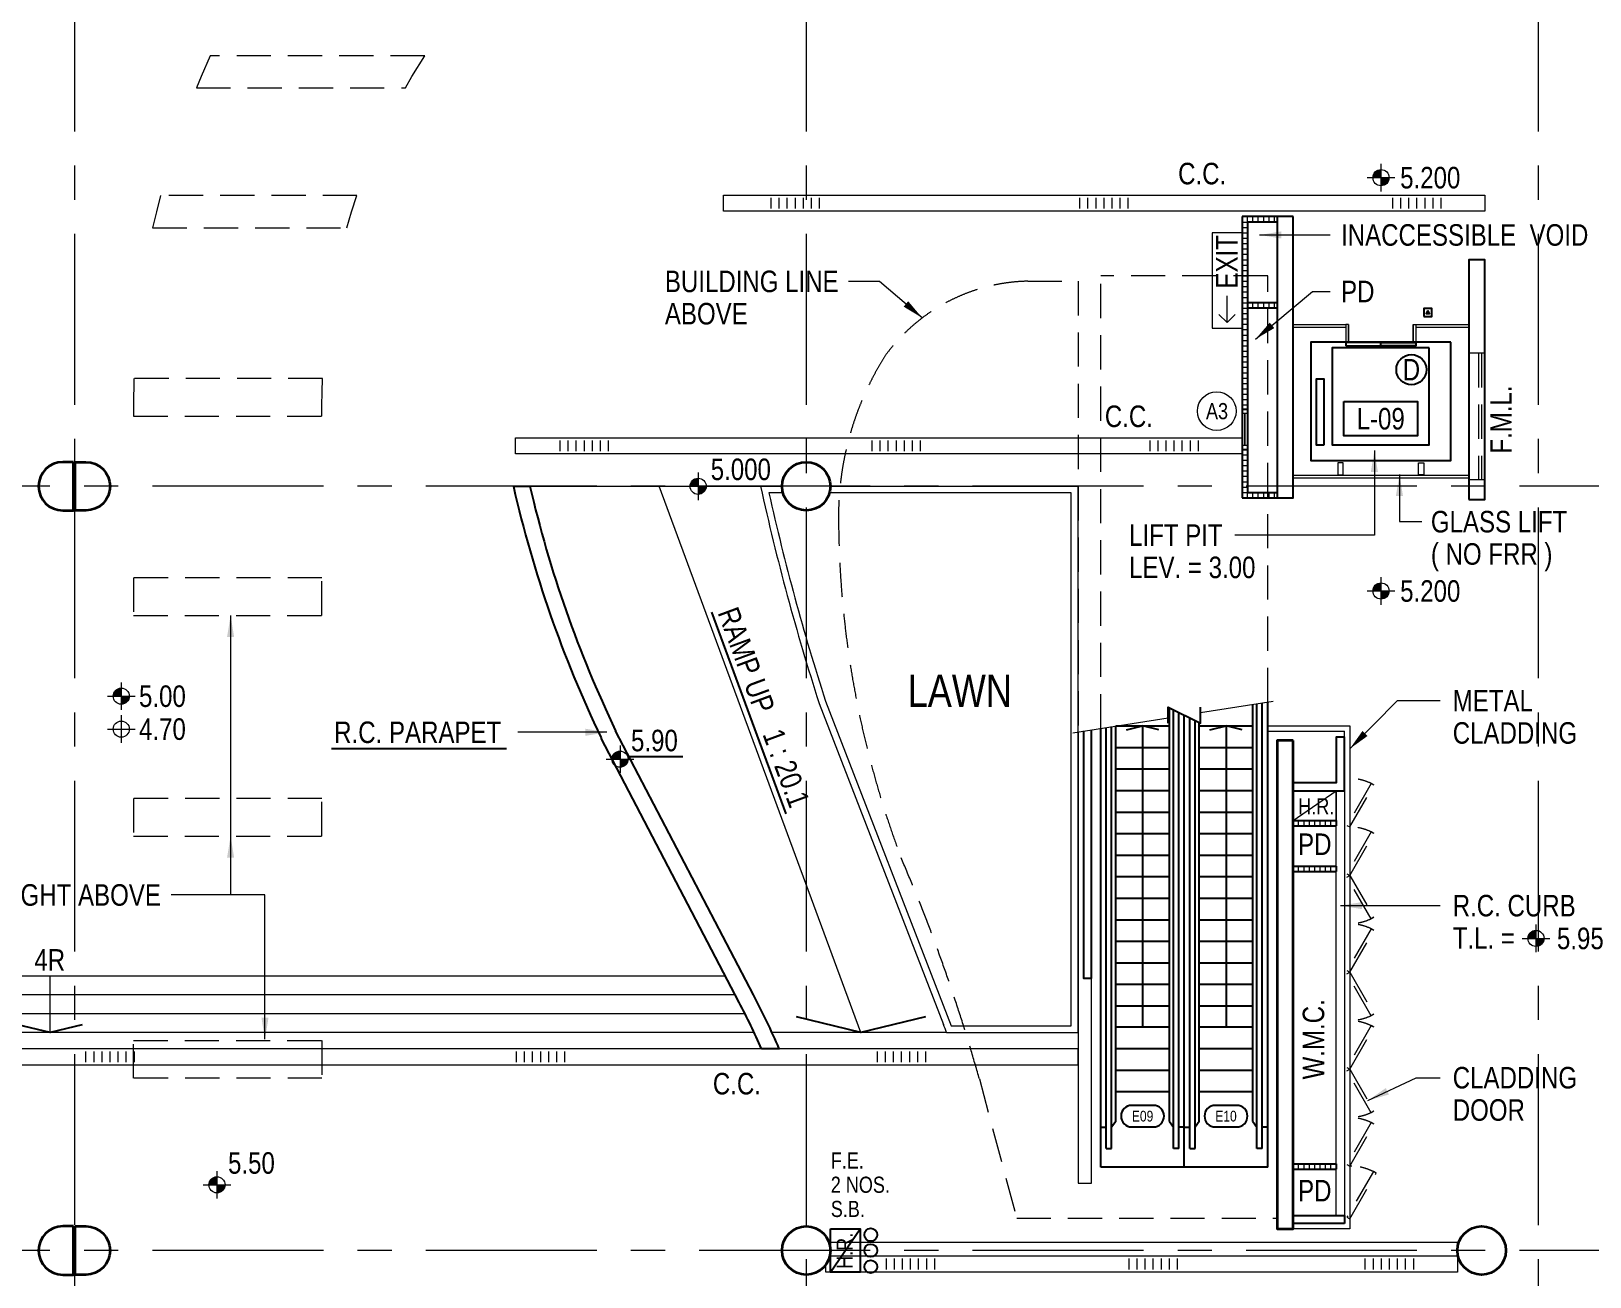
# Model space of a CAD drawing. Header units: millimetres. Extents: x 833576263 to 1668046980, y 817519639 to 1636103653.
# Drawn here: x 834078088 to 834107050, y 818032238 to 818055382 of the extents above; entities that cross this region are included whole.
import ezdxf
from ezdxf.enums import TextEntityAlignment as Align

# ---------------------------------------------------------------- set-up
doc = ezdxf.new("R2010")
doc.units = ezdxf.units.MM
doc.header["$LTSCALE"] = 100
doc.header["$MEASUREMENT"] = 0
for name, pattern in [('R_P_Grid$0$CENTER', [50.8, 31.75, -6.35, 6.35, -6.35]), ('R_P_LG$0$HIDDEN', [9.525, 6.35, -3.175]), ('R_P_LG$0$HIDDEN2', [4.7625, 3.175, -1.5875])]:
    doc.linetypes.add(name, pattern=pattern)
doc.layers.get('Defpoints').update_dxf_attribs({"color": 170})
doc.layers.add('C_DWG1002P00L0LGGBP$0$C_UNDERLINE OR FSI', color=7, linetype='Continuous', true_color=0xf56e7d)
for name, color, linetype, lineweight in [('R_P_Grid$0$RDA0251-LG', 6, 'R_P_Grid$0$CENTER', 18), ('R_P_LG$0$RDA0321', 7, 'Continuous', 18), ('R_P_LG$0$RDA0322', 1, 'Continuous', 18), ('R_P_LG$0$RDA04011', 4, 'Continuous', 25), ('R_P_LG$0$RDA04031', 3, 'Continuous', 25), ('R_P_LG$0$RDA0501', 4, 'Continuous', 25), ('R_P_LG$0$RDA0506', 7, 'Continuous', 18), ('R_P_LG$0$RDA0621', 7, 'Continuous', 13), ('R_P_LG$0$RDA0624', 7, 'Continuous', 13), ('R_P_LG$0$RDA2141', 6, 'Continuous', 13), ('R_P_LG$0$RDA2142', 1, 'Continuous', 18), ('R_P_LG$0$RDA2202', 3, 'Continuous', 25), ('R_P_LG$0$RDA2203', 11, 'Continuous', 25), ('R_P_LG$0$RDA2301', 7, 'Continuous', 18), ('R_P_LG$0$RDA2302', 7, 'R_P_LG$0$HIDDEN', 18), ('R_P_LG$0$RDA2401', 1, 'Continuous', 18), ('R_P_LG$0$RDA2804S', 2, 'Continuous', 35), ('R_P_LG$0$RDA3151', 1, 'Continuous', 18), ('R_P_LG$0$RDA4201', 7, 'Continuous', 18), ('R_P_LG$0$RDA4401', 1, 'Continuous', 18), ('R_P_LG$0$RDA4701', 7, 'Continuous', 18), ('R_P_LG$0$RDA5802', 1, 'Continuous', 18), ('R_P_LG$0$RDA6601', 4, 'Continuous', 25), ('R_P_LG$0$RDA7101', 1, 'Continuous', 18), ('R_P_LG$0$RDA7201', 4, 'Continuous', 25)]:
    doc.layers.add(name, color=color, linetype=linetype, lineweight=lineweight)
doc.layers.add('R_P_LG$0$AUDIT_D_170707093042-467', color=1, linetype='Continuous')
doc.layers.add('X-REF', color=7, linetype='Continuous')
doc.styles.add('R_P_LG$0$Arial', font='arial.ttf', dxfattribs={"width": 0.8})
doc.styles.add('R_P_LG$0$romans', font='arial.ttf', dxfattribs={"width": 0.8})
doc.dimstyles.new('R_P_LG$0$M_200LA', dxfattribs={"dimscale": 200, "dimtxt": 2.5, "dimasz": 2, "dimexe": 0.8, "dimexo": 0, "dimgap": 0.75, "dimtad": 1, "dimdec": 0, "dimrnd": 1, "dimzin": 12, "dimdsep": 46, "dimtxsty": 'R_P_LG$0$romans', "dimcen": 2, "dimdle": 1, "dimclrd": 7, "dimclre": 7, "dimclrt": 4, "dimaunit": 1, "dimadec": 3, "dimazin": 0, "dimtfac": 1, "dimtdec": 0, "dimtix": 1, "dimtmove": 2, "dimatfit": 3, "dimfxl": 1, "dimtolj": 1, "dimlwd": 18, "dimlwe": 18, "dimarcsym": 0})
pattern_1 = [(90, (834146588.02, 818056485.67), (-150, 2e-08), [])]

# ---------------------------------------------------------------- blocks, each defined once
blk = doc.blocks.new('R_P_Grid')
at = {"layer": 'R_P_Grid$0$RDA0251-LG'}
for p, q in [((834078890, 818082095.1), (834078890, 818022877.2)), ((834092490, 818082095.1), (834092490, 818022877.2)), ((834106090, 818082095.1), (834106090, 818022877.2)), ((834144477.3, 818046926.7), (834072885.2, 818046926.7)), ((834144477.3, 818032726.7), (834072885.2, 818032726.7))]:
    blk.add_line(p, q, dxfattribs=at)
blk = doc.blocks.new('R_P_LG$0$LMark-FFL-1')
h = blk.add_hatch(color=256)
h.paths.add_polyline_path([(0, 0.75, 0.414214), (-0.75, 0), (0, 0)])
h.paths.add_polyline_path([(0.75, 0), (0, 0), (0, -0.75, 0.414214)])
for p, q in [((-1.28, 0), (1.28, 0)), ((0, 1.28), (0, -1.28))]:
    blk.add_line(p, q)
blk.add_circle((0, 0), 0.75)
at = {"color": 7, "style": 'R_P_LG$0$romans', "width": 0.8}
blk.add_attdef('FFL', (1.03, 1.03), '', height=2, dxfattribs=at)
blk = doc.blocks.new('R_P_LG$0$LMark-SFL-1')
for p, q in [((-1.28, 0), (1.28, 0)), ((0, 1.28), (0, -1.28))]:
    blk.add_line(p, q)
blk.add_circle((0, 0), 0.75)
at = {"color": 7, "style": 'R_P_LG$0$romans', "width": 0.8}
blk.add_attdef('SFL', (1.03, 1.03), '', height=2, dxfattribs=at)
blk = doc.blocks.new('R_P_LG$0$A$C1B6F6F1A')
at = {"layer": 'R_P_LG$0$RDA4201', "linetype": 'R_P_LG$0$HIDDEN'}
blk.add_lwpolyline([(-52, 30), (0, 0), (490, 849), (438, 879)], close=True, dxfattribs=at)
at = {"layer": 'R_P_LG$0$RDA4201', "linetype": 'R_P_LG$0$HIDDEN2'}
blk.add_arc((0, 0), 980, 60, 90, dxfattribs=at)
blk = doc.blocks.new('R_P_LG$0$A$C2848107F')
at = {"layer": 'R_P_LG$0$RDA4201', "linetype": 'R_P_LG$0$HIDDEN'}
blk.add_lwpolyline([(-52, 30), (0, 0), (450, 779), (398, 809)], close=True, dxfattribs=at)
at = {"layer": 'R_P_LG$0$RDA4201', "linetype": 'R_P_LG$0$HIDDEN2'}
blk.add_arc((0, 0), 900, 60, 90, dxfattribs=at)
blk = doc.blocks.new('C_DWG1002P00L0LGGBP')
at = {"layer": 'C_DWG1002P00L0LGGBP$0$C_UNDERLINE OR FSI'}
for p, q in [((834090728, 818044590), (834092112, 818040840)), ((834083671, 818042056), (834086923, 818042056)), ((834089195, 818041903), (834090199, 818041903))]:
    blk.add_line(p, q, dxfattribs=at)
blk = doc.blocks.new('R_P_LG')
at = {"layer": 'R_P_LG$0$RDA0621'}
h = blk.add_hatch(dxfattribs=at)
h.set_pattern_fill('_USER', color=256, scale=100, double=1, pattern_type=0)
h.set_pattern_definition([(0, (834100490, 818051836.7), (0, 100), []), (90, (834100490, 818051836.7), (-100, 6e-15), [])])
h.paths.add_polyline_path([(834101240, 818051936.7), (834100590, 818051936.7), (834100590, 818048361.7), (834100690, 818048361.7), (834100690, 818051836.7), (834101240, 818051836.7)])
h = blk.add_hatch(dxfattribs=at)
h.set_pattern_fill('_USER', color=256, scale=100, double=1, pattern_type=0)
h.set_pattern_definition([(0, (834100690, 818050336.7), (0, 100), []), (90, (834100690, 818050336.7), (-100, 6e-15), [])])
h.paths.add_polyline_path([(834100690, 818050236.7), (834101240, 818050236.7), (834101240, 818050336.7), (834100690, 818050336.7)])
h = blk.add_hatch(dxfattribs=at)
h.set_pattern_fill('_USER', color=256, scale=100, double=1, pattern_type=0)
h.set_pattern_definition([(0, (834100490, 818051111.7), (0, 100), []), (90, (834100490, 818051111.7), (-100, 6e-15), [])])
h.paths.add_polyline_path([(834101240, 818046711.7), (834100590, 818046711.7), (834100590, 818047611.7), (834100690, 818047611.7), (834100690, 818046811.7), (834101240, 818046811.7)])
h = blk.add_hatch(dxfattribs=at)
h.set_pattern_fill('_USER', color=256, scale=100, double=1, pattern_type=0)
h.set_pattern_definition([(0, (834101540, 818040616.7), (0, 100), []), (90, (834101540, 818040616.7), (-100, 6e-15), [])])
h.paths.add_polyline_path([(834102340, 818040716.7), (834101540, 818040716.7), (834101540, 818040616.7), (834102340, 818040616.7)])
h = blk.add_hatch(dxfattribs=at)
h.set_pattern_fill('_USER', color=256, scale=100, double=1, pattern_type=0)
h.set_pattern_definition([(0, (834101540, 818039766.7), (0, 100), []), (90, (834101540, 818039766.7), (-100, 6e-15), [])])
h.paths.add_polyline_path([(834102340, 818039866.7), (834101540, 818039866.7), (834101540, 818039766.7), (834102340, 818039766.7)])
h = blk.add_hatch(dxfattribs=at)
h.set_pattern_fill('_USER', color=256, scale=100, double=1, pattern_type=0)
h.set_pattern_definition([(0, (834101540, 818034236.7), (0, 100), []), (90, (834101540, 818034236.7), (-100, 6e-15), [])])
h.paths.add_polyline_path([(834102340, 818034336.7), (834101540, 818034336.7), (834101540, 818034236.7), (834102340, 818034236.7)])
at = {"layer": 'R_P_LG$0$RDA0624', "lineweight": 18}
h = blk.add_hatch(dxfattribs=at)
h.set_pattern_fill('DOTS', color=4, scale=90, angle=45, style=0)
h.set_pattern_definition([(45, (0, 0), (-50.513940681, 151.541822043), [0, -142.875])])
edge = h.paths.add_edge_path()
edge.add_arc((834065390, 818020126.7), 13000, 75, 90)
edge.add_line((834065390, 818033126.7), (833989233.5977, 818033126.7))
edge.add_arc((833989233.5977, 818040126.7), 7000, 227.47847394, 269.99999999, ccw=False)
edge.add_line((833984502.5276, 818034967.5358), (833978583.9299, 818040395.0234))
edge.add_arc((833983315, 818045554.1877), 7000, 180, 227.47847394, ccw=False)
edge.add_line((833976315, 818045554.1877), (833976315, 818098726.7))
edge.add_arc((833983314.9761, 818098726.7099), 6999.9761, 115.841715, 180.00008101, ccw=False)
edge.add_line((833980263.7812, 818105026.7), (834002230.1033, 818105026.7))
edge.add_line((834002230.1033, 818105026.7), (834002230.4132, 818116699.7))
edge.add_line((834002230.4132, 818116699.7), (833958315, 818116699.7))
edge.add_line((833958315, 818116699.7), (833958315, 818110699.7))
edge.add_line((833958315, 818110699.7), (833963315, 818110699.7))
edge.add_arc((833963315, 818103699.7), 7000, 0, 90, ccw=False)
edge.add_line((833970315, 818103699.7), (833970315, 818045554.1877))
edge.add_arc((833983315, 818045554.1877), 13000, 180, 227.47847393)
edge.add_line((833974528.727, 818035972.8826), (833980447.3247, 818030545.395))
edge.add_arc((833989233.5977, 818040126.7), 13000, 227.47847393, 270)
edge.add_line((833989233.5977, 818027126.7), (834065245.1822, 818027126.7))
edge.add_arc((834065245.1822, 818019026.7), 8100, 75, 90, ccw=False)
edge.add_line((834067341.6165, 818026850.6992), (834090782.7579, 818020569.6643))
edge.add_arc((834094147.4055, 818033126.7), 13000, 255, 270)
edge.add_line((834094147.4055, 818020126.7), (834118759.2741, 818020126.7))
edge.add_arc((834118759.2741, 818033126.7), 13000, 270, 282.26165437)
edge.add_line((834121520.1679, 818020423.257), (834124956.9903, 818021170.1963))
edge.add_arc((834126677.2395, 818013254.9741), 8100, 20.44433993, 102.26165437, ccw=False)
edge.add_arc((834190761.1764, 818035930.696), 59878.7776, 183.670517332, 199.356395537, ccw=False)
edge.add_line((834131005.2286, 818032097.3284), (834127870.7181, 818029996.4247))
edge.add_line((834127870.7181, 818029996.4247), (834126362.9837, 818029715.8154))
edge.add_arc((834117071.8823, 818047426.7), 20000, 270, 297.68143099, ccw=False)
edge.add_line((834117071.8823, 818027426.7), (834089164.0869, 818027426.7))
edge.add_arc((834089164.0869, 818033426.7), 6000, 255.00000001, 270, ccw=False)
edge.add_line((834087611.1726, 818027631.1451), (834068754.6476, 818032683.7357))
at = {"layer": 'R_P_LG$0$RDA4701'}
h = blk.add_hatch(dxfattribs=at)
h.set_pattern_fill('_USER', color=256, scale=150, angle=77.52488052, pattern_type=0)
h.set_pattern_definition(pattern_1)
h.paths.add_polyline_path([(834091720.9895, 818052086.7), (834091720.9895, 818052286.7), (834092745.9895, 818052286.7), (834092745.9895, 818052086.7)])
h = blk.add_hatch(dxfattribs=at)
h.set_pattern_fill('_USER', color=256, scale=150, angle=77.52488052, pattern_type=0)
h.set_pattern_definition([(90, (834140775, 818056485.67), (-150, 2e-08), [])])
h.paths.add_polyline_path([(834098515.9872, 818052086.7), (834098515.9872, 818052286.7), (834097490.9872, 818052286.7), (834097490.9872, 818052086.7)])
h = blk.add_hatch(dxfattribs=at)
h.set_pattern_fill('_USER', color=256, scale=150, angle=77.52488052, pattern_type=0)
h.set_pattern_definition(pattern_1)
h.paths.add_polyline_path([(834104329.0105, 818052086.7), (834104329.0105, 818052286.7), (834103304.0105, 818052286.7), (834103304.0105, 818052086.7)])
h = blk.add_hatch(dxfattribs=at)
h.set_pattern_fill('_USER', color=256, scale=150, angle=77.52488052, pattern_type=0)
h.set_pattern_definition([(90, (834133966.96, 818051975.67), (-150, 2e-08), [])])
h.paths.add_polyline_path([(834087802.2786, 818047576.7), (834087802.2786, 818047776.7), (834088827.2786, 818047776.7), (834088827.2786, 818047576.7)])
h = blk.add_hatch(dxfattribs=at)
h.set_pattern_fill('_USER', color=256, scale=150, angle=77.52488052, pattern_type=0)
h.set_pattern_definition([(90, (834136915, 818051975.67), (-150, 2e-08), [])])
h.paths.add_polyline_path([(834094655.9872, 818047576.7), (834094655.9872, 818047776.7), (834093630.9872, 818047776.7), (834093630.9872, 818047576.7)])
h = blk.add_hatch(dxfattribs=at)
h.set_pattern_fill('_USER', color=256, scale=150, angle=77.52488052, pattern_type=0)
h.set_pattern_definition([(90, (834142078.02, 818051975.67), (-150, 2e-08), [])])
h.paths.add_polyline_path([(834099819.0105, 818047576.7), (834099819.0105, 818047776.7), (834098794.0105, 818047776.7), (834098794.0105, 818047576.7)])
h = blk.add_hatch(dxfattribs=at)
h.set_pattern_fill('_USER', color=256, scale=150, angle=77.52488052, pattern_type=0)
h.set_pattern_definition([(90, (834122305.77, 818040625.67), (-150, 2e-08), [])])
h.paths.add_polyline_path([(834080046.7614, 818036226.7), (834080046.7614, 818036426.7), (834079021.7614, 818036426.7), (834079021.7614, 818036226.7)])
h = blk.add_hatch(dxfattribs=at)
h.set_pattern_fill('_USER', color=256, scale=150, angle=77.52488052, pattern_type=0)
h.set_pattern_definition([(90, (834130305.77, 818040625.67), (-150, 2e-08), [])])
h.paths.add_polyline_path([(834088046.7614, 818036226.7), (834088046.7614, 818036426.7), (834087021.7614, 818036426.7), (834087021.7614, 818036226.7)])
h = blk.add_hatch(dxfattribs=at)
h.set_pattern_fill('_USER', color=256, scale=150, angle=77.52488052, pattern_type=0)
h.set_pattern_definition([(90, (834137011.92, 818040625.67), (-150, 2e-08), [])])
h.paths.add_polyline_path([(834094752.9074, 818036226.7), (834094752.9074, 818036426.7), (834093727.9074, 818036426.7), (834093727.9074, 818036226.7)])
h = blk.add_hatch(dxfattribs=at)
h.set_pattern_fill('_USER', color=256, scale=150, angle=77.52488052, pattern_type=0)
h.set_pattern_definition([(90, (834140028.43, 818036775.67), (-150, 2e-08), [])])
h.paths.add_polyline_path([(834093863.7465, 818032376.7), (834093863.7465, 818032576.7), (834094888.7465, 818032576.7), (834094888.7465, 818032376.7)])
h = blk.add_hatch(dxfattribs=at)
h.set_pattern_fill('_USER', color=256, scale=150, angle=77.52488052, pattern_type=0)
h.set_pattern_definition([(90, (834141688.86, 818036775.67), (-150, 2e-08), [])])
h.paths.add_polyline_path([(834099429.8422, 818032376.7), (834099429.8422, 818032576.7), (834098404.8422, 818032576.7), (834098404.8422, 818032376.7)])
h = blk.add_hatch(dxfattribs=at)
h.set_pattern_fill('_USER', color=256, scale=150, angle=77.52488052, pattern_type=0)
h.set_pattern_definition([(90, (834146078.02, 818036775.67), (-150, 2e-08), [])])
h.paths.add_polyline_path([(834103819.0105, 818032376.7), (834103819.0105, 818032576.7), (834102794.0105, 818032576.7), (834102794.0105, 818032376.7)])
at = {"layer": 'Defpoints'}
blk.add_lwpolyline([(834104465, 818049606.7), (834101865, 818049606.7), (834101865, 818047406.7), (834104465, 818047406.7)], close=True, dxfattribs=at)
at = {"layer": 'R_P_LG$0$AUDIT_D_170707093042-467'}
blk.add_line((834092940.0003, 818032326.6996), (834093489.9997, 818033126.7), dxfattribs=at)
blk.add_lwpolyline([(834092940.0003, 818033126.7), (834093490.0003, 818033126.6996), (834093489.9997, 818032326.6996), (834092939.9997, 818032326.7)], close=True, dxfattribs=at)
for centre in [(834093690.0005, 818033020.1041), (834093690.0005, 818032726.7), (834093690.0005, 818032426.3447)]:
    blk.add_circle(centre, 120, dxfattribs=at)
at = {"layer": 'R_P_LG$0$RDA0501'}
blk.add_lwpolyline([(834102479.2857, 818048501.6845), (834103850.7143, 818048501.6845), (834103850.7143, 818047861.7), (834102479.2857, 818047861.7)], close=True, dxfattribs=at)
for points in [[(834098540, 818035423.7, 1), (834098540, 818035023.7), (834098940, 818035023.7, 1), (834098940, 818035423.7)], [(834100090, 818035423.7, 1), (834100090, 818035023.7), (834100490, 818035023.7, 1), (834100490, 818035423.7)]]:
    blk.add_lwpolyline(points, format="xyb", close=True, dxfattribs=at)
blk.add_circle((834103735.5104, 818049093.2155), 280, dxfattribs=at)
at = {"layer": 'R_P_LG$0$RDA0506'}
blk.add_circle((834100117.9984, 818048322.8872), 360, dxfattribs=at)
at = {"layer": 'R_P_LG$0$RDA2141'}
for p, q in [((834101540, 818049931.7), (834102515, 818049931.7)), ((834101540, 818049881.7), (834102515, 818049881.7)), ((834102565, 818049606.7), (834102565, 818049931.7)), ((834102565, 818049931.7), (834102565, 818049606.7)), ((834103765, 818049606.7), (834103765, 818049931.7)), ((834103765, 818049931.7), (834103765, 818049606.7)), ((834103815, 818049931.7), (834104800, 818049931.7)), ((834103815, 818049881.7), (834104800, 818049881.7)), ((834101540, 818047131.7), (834104800, 818047131.7)), ((834101540, 818047081.7), (834104800, 818047081.7))]:
    blk.add_line(p, q, dxfattribs=at)
for points in [[(834102515, 818049606.7), (834102565, 818049606.7), (834102565, 818049931.7), (834102515, 818049931.7)], [(834103815, 818049606.7), (834103765, 818049606.7), (834103765, 818049931.7), (834103815, 818049931.7)], [(834102365, 818047139.2), (834102465, 818047139.2), (834102465, 818047359.2), (834102365, 818047359.2)], [(834103865, 818047359.2), (834103965, 818047359.2), (834103965, 818047139.2), (834103865, 818047139.2)]]:
    blk.add_lwpolyline(points, close=True, dxfattribs=at)
at = {"layer": 'R_P_LG$0$RDA2142', "linetype": 'R_P_LG$0$HIDDEN'}
for p, q in [((834105100, 818049396.7), (834104800, 818049396.7)), ((834104980, 818049396.7), (834104980, 818047046.7)), ((834105040, 818049396.7), (834105040, 818047046.7)), ((834105100, 818047046.7), (834104800, 818047046.7))]:
    blk.add_line(p, q, dxfattribs=at)
at = {"layer": 'R_P_LG$0$RDA2142'}
for p, q in [((834101065, 818042476.5641), (834102590, 818042476.5641)), ((834102590, 818042476.5641), (834102590, 818033126.7)), ((834097540, 818042363.8961), (834097540, 818033976.7)), ((834101065, 818042376.5641), (834102490, 818042376.5641)), ((834102490, 818042266.5641), (834102490, 818042376.5641)), ((834097790, 818033976.7), (834097790, 818037786.1066)), ((834097540, 818033976.7), (834097790, 818033976.7)), ((834102590, 818033126.7), (834101540, 818033126.7))]:
    blk.add_line(p, q, dxfattribs=at)
at = {"layer": 'R_P_LG$0$RDA2202'}
for p, q in [((834101540, 818033376.7), (834102490, 818033376.7)), ((834102490, 818033226.7), (834101540, 818033226.7)), ((834102490, 818033376.7), (834102490, 818033226.7))]:
    blk.add_line(p, q, dxfattribs=at)
for points in [[(834101540, 818051936.7), (834101240, 818051936.7), (834101240, 818046711.7), (834101540, 818046711.7)], [(834104800, 818046681.7), (834105100, 818046681.7), (834105100, 818051131.7), (834104800, 818051131.7)]]:
    blk.add_lwpolyline(points, close=True, dxfattribs=at)
for points in [[(834097640, 818042379.5823), (834097640, 818037786.1066), (834097790, 818037786.1066), (834097790, 818042403.1118)], [(834101540, 818041266.7), (834102490, 818041266.7), (834102490, 818042266.5641), (834102340, 818042266.5641), (834102340, 818041416.7), (834101540, 818041416.7)]]:
    blk.add_lwpolyline(points, dxfattribs=at)
at = {"layer": 'R_P_LG$0$RDA2203'}
for p, q in [((834101240, 818051936.7), (834100590, 818051936.7)), ((834100590, 818051936.7), (834100590, 818046711.7)), ((834101240, 818051836.7), (834100690, 818051836.7)), ((834100690, 818051836.7), (834100690, 818046811.7)), ((834101240, 818050336.7), (834100690, 818050336.7)), ((834101240, 818050236.7), (834100690, 818050236.7)), ((834100590, 818048361.7), (834100690, 818048361.7)), ((834100590, 818047611.7), (834100690, 818047611.7)), ((834100690, 818046811.7), (834101240, 818046811.7)), ((834100590, 818046711.7), (834101240, 818046711.7)), ((834101540, 818040716.7), (834102340, 818040716.7)), ((834102340, 818040716.7), (834102340, 818040616.7)), ((834101540, 818040616.7), (834102340, 818040616.7)), ((834101540, 818039866.7), (834102340, 818039866.7)), ((834102340, 818039866.7), (834102340, 818039766.7)), ((834101540, 818039766.7), (834102340, 818039766.7)), ((834101540, 818034336.7), (834102340, 818034336.7)), ((834102340, 818034336.7), (834102340, 818034236.7)), ((834101540, 818034236.7), (834102340, 818034236.7))]:
    blk.add_line(p, q, dxfattribs=at)
at = {"layer": 'R_P_LG$0$RDA2301'}
for p, q in [((834087354.6626, 818046926.7), (834092040, 818046926.7)), ((834092057.7096, 818046801.7), (834091797.5709, 818046801.7)), ((834097415, 818046801.7), (834092922.2904, 818046801.7)), ((834092940, 818046926.7), (834097540, 818046926.7)), ((834097415, 818036901.7), (834097415, 818046801.7)), ((834097540, 818036776.7), (834097540, 818046926.7)), ((834092729.3057, 818042893.2178), (834095041.1057, 818036928.8037)), ((834092847.1805, 818042934.9782), (834095185.6722, 818036901.7)), ((834102340, 818033376.7), (834102340, 818041266.7)), ((834102490, 818041266.7), (834102490, 818033376.7)), ((834095097.3524, 818036776.7), (834091853.7328, 818036776.7)), ((834095097.3524, 818036776.7), (834097540, 818036776.7)), ((834095185.6722, 818036901.7), (834097415, 818036901.7))]:
    blk.add_line(p, q, dxfattribs=at)
blk.add_lwpolyline([(834093506.1933, 818036776.7), (834089758.644, 818046926.7)], dxfattribs=at)
at = {"layer": 'R_P_LG$0$RDA2301', "color": 3, "lineweight": 25}
blk.add_lwpolyline([(834094706.1933, 818037067.8762), (834093506.1933, 818036776.7), (834092306.1933, 818037067.8762)], dxfattribs=at)
at = {"layer": 'R_P_LG$0$RDA2301'}
blk.add_lwpolyline([(834092939.9999, 818032626.7), (834104590, 818032626.7), (834104590, 818032876.7), (834092939.9999, 818032876.7)], close=True, dxfattribs=at)
for centre, radius, start, end in [((834134457.8114, 818056305.8723), 43831.1246, 192.3559449, 197.81879002), ((834134457.8114, 818056305.8723), 43706.1246, 192.55967294, 197.81395713), ((834065408.6938, 818025884.5273), 31623.6601, 20.14707324, 20.44089405)]:
    blk.add_arc(centre, radius, start, end, dxfattribs=at)
at = {"layer": 'R_P_LG$0$RDA2302'}
for p, q in [((834081416.8515, 818054926.6998), (834081245.3017, 818054537.2305)), ((834085399.8423, 818054926.6998), (834081416.8515, 818054926.6998)), ((834085163.0654, 818054538.5273), (834085399.8423, 818054926.6998)), ((834081245.3017, 818054537.2305), (834081157.3932, 818054326.6998)), ((834081157.3932, 818054326.6998), (834085041.4912, 818054326.6998)), ((834085041.4912, 818054326.6998), (834085163.0654, 818054538.5273)), ((834080488.6665, 818052326.6998), (834080414.03, 818052027.4127)), ((834084141.4316, 818052326.6998), (834080488.6665, 818052326.6998)), ((834084043.1185, 818052027.9367), (834084141.4316, 818052326.6998)), ((834080414.03, 818052027.4127), (834080345.3638, 818051726.6998)), ((834083952.6691, 818051726.6998), (834084043.1185, 818052027.9367)), ((834080345.3638, 818051726.6998), (834083952.6691, 818051726.6998)), ((834101065, 818050837.1137), (834097965, 818050837.1137)), ((834097965, 818042430.5627), (834097965, 818050837.1137)), ((834101065, 818042916.8372), (834101065, 818050837.1137)), ((834096606.4261, 818050736.8), (834097540, 818050736.8)), ((834097540, 818050736.8), (834097540, 818042478.832)), ((834079998.0665, 818048926.6998), (834079989.9999, 818048426.7)), ((834083500.4211, 818048926.6998), (834079998.0665, 818048926.6998)), ((834083492.6055, 818048676.7542), (834083500.4211, 818048926.6998)), ((834083489.9999, 818048426.7), (834083492.6055, 818048676.7542)), ((834079989.9999, 818048426.7), (834079989.9999, 818048226.6998)), ((834079989.9999, 818048226.6998), (834083489.9999, 818048226.6998)), ((834083489.9999, 818048226.6998), (834083489.9999, 818048426.7)), ((834083489.9999, 818045226.6998), (834079989.9999, 818045226.6998)), ((834079989.9999, 818045226.6998), (834079989.9999, 818044526.6998)), ((834083489.9999, 818044526.6998), (834083489.9999, 818045226.6998)), ((834079989.9999, 818044526.6998), (834083489.9999, 818044526.6998)), ((834083489.9999, 818041126.6998), (834079989.9999, 818041126.6998)), ((834079989.9999, 818041126.6998), (834079989.9999, 818040426.6998)), ((834083489.9999, 818040426.6998), (834083489.9999, 818041126.6998)), ((834079989.9999, 818040426.6998), (834083489.9999, 818040426.6998)), ((834079989.9999, 818035926.6998), (834079989.9999, 818036626.6998)), ((834079989.9999, 818036626.6998), (834083489.9999, 818036626.6998)), ((834083489.9999, 818036626.6998), (834083489.9999, 818035926.6998)), ((834083489.9999, 818035926.6998), (834079989.9999, 818035926.6998)), ((834095707.143, 818035913.6673), (834096400.3188, 818033326.7)), ((834096400.3188, 818033326.7), (834101240, 818033326.7))]:
    blk.add_line(p, q, dxfattribs=at)
for centre, radius, start, end in [((834096678.0535, 818047372.5739), 3365, 91.22885587, 143.76992856), ((834098689.4264, 818046356.8571), 5599.9929, 147.55268589, 178.98159939), ((834111235.2623, 818046412.263), 18144.9979, 179.86066591, 200.6168613), ((834064378.8057, 818027135.1991), 32535, 15.65332653, 23.33610407)]:
    blk.add_arc(centre, radius, start, end, dxfattribs=at)
at = {"layer": 'R_P_LG$0$RDA2401'}
for p, q in [((834090988.5951, 818037826.7), (834066040, 818037826.7)), ((834091171.299, 818037476.7), (834066315, 818037476.7)), ((834091352.1082, 818037126.7), (834066315, 818037126.7)), ((834091522.7215, 818036776.7), (834066315, 818036776.7))]:
    blk.add_line(p, q, dxfattribs=at)
blk.add_lwpolyline([(834078438.3462, 818036776.7), (834078438.3462, 818037826.7)], dxfattribs=at)
at = {"layer": 'R_P_LG$0$RDA2401', "color": 3, "lineweight": 25}
blk.add_lwpolyline([(834079038.3462, 818036922.2881), (834078438.3462, 818036776.7), (834077838.3462, 818036922.2881)], dxfattribs=at)
at = {"layer": 'R_P_LG$0$RDA2804S'}
for points in [[(834078875, 818047376.7), (834078675, 818047376.7, 1), (834078675, 818046476.7), (834078875, 818046476.7)], [(834078905, 818047376.7), (834079105, 818047376.7, -1), (834079105, 818046476.7), (834078905, 818046476.7)], [(834078875, 818033176.7), (834078675, 818033176.7, 1), (834078675, 818032276.7), (834078875, 818032276.7)], [(834078905, 818033176.7), (834079105, 818033176.7, -1), (834079105, 818032276.7), (834078905, 818032276.7)]]:
    blk.add_lwpolyline(points, format="xyb", close=True, dxfattribs=at)
blk.add_lwpolyline([(834101540, 818042201.5641), (834101240, 818042201.5641), (834101240, 818033126.7), (834101540, 818033126.7)], close=True, dxfattribs=at)
for centre in [(834092490, 818046926.7), (834092490, 818032726.7), (834105040, 818032726.7)]:
    blk.add_circle(centre, 450, dxfattribs=at)
at = {"layer": 'R_P_LG$0$RDA3151'}
for points in [[(834100690, 818048286.7), (834100690, 818048361.7), (834100590, 818048361.7), (834100590, 818048286.7)], [(834100640, 818047686.7), (834100590, 818047686.7), (834100590, 818048286.7), (834100640, 818048286.7)], [(834100690, 818047686.7), (834100640, 818047686.7), (834100640, 818048286.7), (834100690, 818048286.7)], [(834100690, 818047611.7), (834100690, 818047686.7), (834100590, 818047686.7), (834100590, 818047611.7)]]:
    blk.add_lwpolyline(points, close=True, dxfattribs=at)
at = {"layer": 'R_P_LG$0$RDA4701'}
for points in [[(834090950, 818052336.7), (834105100, 818052336.7), (834105100, 818052036.7), (834090950, 818052036.7)], [(834087090, 818047826.7), (834100590, 818047826.7), (834100590, 818047526.7), (834087090, 818047526.7)], [(834066190, 818036176.7), (834097540, 818036176.7), (834097540, 818036476.7), (834066190, 818036476.7)]]:
    blk.add_lwpolyline(points, close=True, dxfattribs=at)
blk.add_lwpolyline([(834104590, 818032626.7), (834104590, 818032326.7), (834092851.4679, 818032326.7), (834092851.4679, 818032458.6683, 0.1038589232), (834092928.7482, 818032626.7)], format="xyb", close=True, dxfattribs=at)
at = {"layer": 'R_P_LG$0$RDA5802'}
blk.add_line((834101540, 818040716.7), (834102340, 818041266.7), dxfattribs=at)
blk.add_lwpolyline([(834101540, 818041266.7), (834102340, 818041266.7), (834102340, 818040716.7), (834101540, 818040716.7)], close=True, dxfattribs=at)
at = {"layer": 'R_P_LG$0$RDA6601'}
for p, q in [((834099240, 818035121.7), (834099240, 818042811.2)), ((834099315, 818034621.7), (834099315, 818042773.7)), ((834099415, 818034621.7), (834099415, 818042723.7)), ((834100790, 818035121.7), (834100790, 818042873.7)), ((834100865, 818034621.7), (834100865, 818042885.4647)), ((834100965, 818034621.7), (834100965, 818042901.151)), ((834101065, 818034276.7), (834101065, 818042916.8372)), ((834097965, 818034276.7), (834097965, 818042430.5627)), ((834098065, 818034621.7), (834098065, 818042446.249)), ((834098165, 818034621.7), (834098165, 818042461.9353)), ((834098240, 818035121.7), (834098240, 818042473.7)), ((834098240, 818042473.7), (834099240, 818042473.7)), ((834098740, 818042473.7), (834098740, 818036873.7)), ((834099515, 818034276.7), (834099515, 818042673.7)), ((834099515, 818034276.7), (834099515, 818042673.7)), ((834099615, 818034621.7), (834099615, 818042623.7)), ((834099715, 818034621.7), (834099715, 818042573.7)), ((834099790, 818035121.7), (834099790, 818042536.2)), ((834099790, 818042473.7), (834100790, 818042473.7)), ((834100290, 818042473.7), (834100290, 818036873.7)), ((834098240, 818042073.7), (834099240, 818042073.7)), ((834099790, 818042073.7), (834100790, 818042073.7)), ((834098240, 818041673.7), (834099240, 818041673.7)), ((834099790, 818041673.7), (834100790, 818041673.7)), ((834098240, 818041273.7), (834099240, 818041273.7)), ((834099790, 818041273.7), (834100790, 818041273.7)), ((834098240, 818040873.7), (834099240, 818040873.7)), ((834099790, 818040873.7), (834100790, 818040873.7)), ((834098240, 818040473.7), (834099240, 818040473.7)), ((834099790, 818040473.7), (834100790, 818040473.7)), ((834098240, 818040073.7), (834099240, 818040073.7)), ((834099790, 818040073.7), (834100790, 818040073.7)), ((834098240, 818039673.7), (834099240, 818039673.7)), ((834099790, 818039673.7), (834100790, 818039673.7)), ((834098240, 818039273.7), (834099240, 818039273.7)), ((834099790, 818039273.7), (834100790, 818039273.7)), ((834098240, 818038873.7), (834099240, 818038873.7)), ((834099790, 818038873.7), (834100790, 818038873.7)), ((834098240, 818038473.7), (834099240, 818038473.7)), ((834099790, 818038473.7), (834100790, 818038473.7)), ((834098240, 818038073.7), (834099240, 818038073.7)), ((834099790, 818038073.7), (834100790, 818038073.7)), ((834098240, 818037673.7), (834099240, 818037673.7)), ((834099790, 818037673.7), (834100790, 818037673.7)), ((834098240, 818037273.7), (834099240, 818037273.7)), ((834099790, 818037273.7), (834100790, 818037273.7)), ((834099240, 818036873.7), (834098240, 818036873.7)), ((834100790, 818036873.7), (834099790, 818036873.7)), ((834099240, 818036473.7), (834098240, 818036473.7)), ((834100790, 818036473.7), (834099790, 818036473.7)), ((834099240, 818036073.7), (834098240, 818036073.7)), ((834100790, 818036073.7), (834099790, 818036073.7)), ((834099240, 818035673.7), (834098240, 818035673.7)), ((834100790, 818035673.7), (834099790, 818035673.7)), ((834097965, 818035021.7), (834098065, 818035021.7)), ((834098240, 818035121.7), (834098165, 818035021.7)), ((834099240, 818035121.7), (834099315, 818035021.7)), ((834099515, 818035021.7), (834099415, 818035021.7)), ((834099515, 818035021.7), (834099615, 818035021.7)), ((834099790, 818035121.7), (834099715, 818035021.7)), ((834100790, 818035121.7), (834100865, 818035021.7)), ((834101065, 818035021.7), (834100965, 818035021.7)), ((834098065, 818034621.7), (834098165, 818034621.7)), ((834099415, 818034621.7), (834099315, 818034621.7)), ((834099615, 818034621.7), (834099715, 818034621.7)), ((834100965, 818034621.7), (834100865, 818034621.7)), ((834099515, 818034276.7), (834097965, 818034276.7)), ((834101065, 818034276.7), (834099515, 818034276.7))]:
    blk.add_line(p, q, dxfattribs=at)
at = {"layer": 'R_P_LG$0$RDA6601', "color": 1, "lineweight": 18}
for p, q in [((834099815, 818042720.7588), (834101163.7919, 818042932.334)), ((834097441.208, 818042348.3993), (834099215, 818042626.6412))]:
    blk.add_line(p, q, dxfattribs=at)
at = {"layer": 'R_P_LG$0$RDA6601', "color": 3, "lineweight": 25}
for p, q in [((834098440, 818042400.9059), (834098740, 818042473.7)), ((834099040, 818042400.9059), (834098740, 818042473.7)), ((834099990, 818042400.9059), (834100290, 818042473.7)), ((834100590, 818042400.9059), (834100290, 818042473.7))]:
    blk.add_line(p, q, dxfattribs=at)
at = {"layer": 'R_P_LG$0$RDA6601'}
for points in [[(834103965.1007, 818050081.7), (834104115.1007, 818050081.7), (834104115.1007, 818050231.7), (834103965.1007, 818050231.7)], [(834104040, 818050191.7), (834104009.6891, 818050139.2), (834104070.3109, 818050139.2)], [(834104065, 818049496.7), (834102265, 818049496.7), (834102265, 818047696.7), (834104065, 818047696.7)], [(834102515, 818049536.7), (834103165, 818049536.7), (834103165, 818049596.7), (834102515, 818049596.7)], [(834103165, 818049596.7), (834103815, 818049596.7), (834103815, 818049536.7), (834103165, 818049536.7)], [(834102115, 818047696.7), (834102115, 818048916.7), (834101965, 818048916.7), (834101965, 818047696.7)]]:
    blk.add_lwpolyline(points, close=True, dxfattribs=at)
at = {"layer": 'R_P_LG$0$RDA6601', "color": 3, "lineweight": 25}
blk.add_lwpolyline([(834099215, 818042523.7), (834099215, 818042823.7), (834099815, 818042523.7), (834099815, 818042823.7)], dxfattribs=at)
at = {"layer": 'R_P_LG$0$RDA7101'}
for p, q in [((834100310, 818049967.9545), (834100310, 818050467.9545)), ((834100157.6848, 818050120.2697), (834100310, 818049967.9545)), ((834100462.3151, 818050120.2697), (834100310, 818049967.9545))]:
    blk.add_line(p, q, dxfattribs=at)
blk.add_lwpolyline([(834100590, 818049861.3499), (834100590, 818051636.7), (834100030, 818051636.7), (834100030, 818049861.3499)], close=True, dxfattribs=at)
at = {"layer": 'R_P_LG$0$RDA7201'}
for p, q in [((834087047.7884, 818046926.7), (834087354.6626, 818046926.7)), ((834091243.9199, 818037337.5825), (834088682.4486, 818042244.5102)), ((834091509.8657, 818037476.4091), (834088948.3944, 818042383.3369)), ((834091991.3513, 818036476.7), (834091660.3382, 818036476.7))]:
    blk.add_line(p, q, dxfattribs=at)
for centre, radius, start, end in [((834108807.522, 818051896.2467), 22320, 192.86472459, 205.59533062), ((834108807.522, 818051896.2467), 22020, 193.04306299, 205.59533062), ((834077667.5597, 818030239.3541), 15320, 24.02514073, 27.60153534), ((834077667.5597, 818030239.3541), 15620, 23.53554503, 27.60153534)]:
    blk.add_arc(centre, radius, start, end, dxfattribs=at)
at = {"layer": 'R_P_LG$0$RDA0321'}
ref = blk.add_blockref('R_P_LG$0$LMark-SFL-1', (834079761.8329, 818042414.6472, 0), dxfattribs=dict(at, xscale=200, yscale=200, zscale=200))
ref.add_attrib('SFL', '4.70', dxfattribs={"layer": '0', "color": 7, "height": 400, "style": 'R_P_LG$0$romans', "width": 0.8}).set_placement((834080527.1781, 818042414.6472), align=Align.MIDDLE)
at = {"layer": 'R_P_LG$0$RDA0322'}
ref = blk.add_blockref('R_P_LG$0$LMark-FFL-1', (834103170, 818052661.0611), dxfattribs=dict(at, xscale=200, yscale=200, zscale=200))
ref.add_attrib('FFL', '5.200', dxfattribs={"layer": '0', "color": 7, "height": 400, "rotation": 0.00000095, "style": 'R_P_LG$0$romans', "width": 0.8}).set_placement((834104085.3217, 818052661.0376), align=Align.MIDDLE)
ref = blk.add_blockref('R_P_LG$0$LMark-FFL-1', (834090481.375, 818046926.7), dxfattribs=dict(at, xscale=200, yscale=200, zscale=200))
ref.add_attrib('FFL', '5.000', dxfattribs={"layer": '0', "color": 7, "height": 400, "rotation": 0.00000095, "style": 'R_P_LG$0$romans', "width": 0.8}).set_placement((834091274.4252, 818047241.5597), align=Align.MIDDLE)
ref = blk.add_blockref('R_P_LG$0$LMark-FFL-1', (834103170, 818044981.0613), dxfattribs=dict(at, xscale=200, yscale=200, zscale=200))
ref.add_attrib('FFL', '5.200', dxfattribs={"layer": '0', "color": 7, "height": 400, "rotation": 0.00000095, "style": 'R_P_LG$0$romans', "width": 0.8}).set_placement((834104085.3217, 818044981.0378), align=Align.MIDDLE)
ref = blk.add_blockref('R_P_LG$0$LMark-FFL-1', (834079761.7729, 818043026.6472), dxfattribs=dict(at, xscale=200, yscale=200, zscale=200))
ref.add_attrib('FFL', '5.00', dxfattribs={"layer": '0', "color": 7, "height": 400, "rotation": 0.00000095, "style": 'R_P_LG$0$romans', "width": 0.8}).set_placement((834080527.0945, 818043026.6238), align=Align.MIDDLE)
ref = blk.add_blockref('R_P_LG$0$LMark-FFL-1', (834089029.6796, 818041855.9258), dxfattribs=dict(at, xscale=200, yscale=200, zscale=200))
ref.add_attrib('FFL', '5.90', dxfattribs={"layer": '0', "color": 7, "height": 400, "rotation": 0.00000095, "style": 'R_P_LG$0$romans', "width": 0.8}).set_placement((834089669.02, 818042202.9397), align=Align.MIDDLE)
ref = blk.add_blockref('R_P_LG$0$LMark-FFL-1', (834106049.0254, 818038525.7194), dxfattribs=dict(at, xscale=200, yscale=200, zscale=200))
ref.add_attrib('FFL', '5.95', dxfattribs={"layer": '0', "color": 7, "height": 400, "rotation": 0.00000095, "style": 'R_P_LG$0$romans', "width": 0.8}).set_placement((834106874.1652, 818038525.6959), align=Align.MIDDLE)
at = {"layer": 'R_P_LG$0$RDA0322', "xscale": 200, "yscale": 200, "zscale": 200}
blk.add_blockref('R_P_LG$0$LMark-FFL-1', (834081539.8836, 818033947.6151), dxfattribs=at).add_auto_attribs({'FFL': '5.50'})
at = {"layer": 'R_P_LG$0$RDA4201'}
for name, p in [('R_P_LG$0$A$C2848107F', (834102590, 818040596.7)), ('R_P_LG$0$A$C2848107F', (834102590, 818039696.7)), ('R_P_LG$0$A$C2848107F', (834102590, 818037896.7)), ('R_P_LG$0$A$C2848107F', (834102590, 818036096.7)), ('R_P_LG$0$A$C2848107F', (834102590, 818034296.7)), ('R_P_LG$0$A$C1B6F6F1A', (834102590, 818033316.7))]:
    blk.add_blockref(name, p, dxfattribs=at)
at = {"layer": 'R_P_LG$0$RDA4201', "xscale": -1, "rotation": 180}
for p in [(834102590, 818039696.7), (834102590, 818037896.7), (834102590, 818036096.7)]:
    blk.add_blockref('R_P_LG$0$A$C2848107F', p, dxfattribs=at)
at = {"layer": 'Defpoints', "insert": (834104503.1311, 818043143.4467), "char_height": 400, "width": 2582.86891, "attachment_point": 1, "line_spacing_factor": 0.9, "style": 'R_P_LG$0$Arial'}
blk.add_mtext('METAL CLADDING', dxfattribs=at)
at = {"layer": 'R_P_LG$0$AUDIT_D_170707093042-467', "style": 'R_P_LG$0$Arial', "width": 0.8}
for s, p in [('F.E.', (834092946.1053, 818034249.3365)), ('2 NOS.', (834092946.1053, 818033799.3365)), ('S.B.', (834092946.1053, 818033349.3365))]:
    blk.add_text(s, height=300, dxfattribs=at).set_placement(p)
blk.add_text('H.R.', height=300, rotation=89.99995902, dxfattribs=at).set_placement((834093354.0658, 818032385.6896))
at = {"layer": 'R_P_LG$0$RDA04011', "style": 'R_P_LG$0$Arial', "width": 0.8}
for s, p in [('C.C.', (834099400.1687, 818052536.7)), ('BUILDING LINE', (834089863.3203, 818050533.4847)), ('ABOVE', (834089863.3203, 818049933.4847)), ('C.C.', (834098038.4621, 818048026.7)), ('LIFT PIT', (834098488.9948, 818045819.9378)), ('GLASS LIFT', (834104097, 818046068.9378)), ('LEV. = 3.00', (834098488.9948, 818045219.9378)), ('( NO FRR )', (834104097, 818045468.9378)), ('R.C. PARAPET', (834083718.4132, 818042155.6877)), ('SKYLIGHT ABOVE', (834076623.8651, 818039133.1697))]:
    blk.add_text(s, height=400, dxfattribs=at).set_placement(p)
for s, rotation, p in [('F.M.L.', 90, (834105600, 818047533.4698)), ('RAMP UP   1 : 20.1', 290.26498698, (834090838.1475, 818044580.363)), ('C.C.', 359.99999658, (834090755.1588, 818035626.7))]:
    blk.add_text(s, height=400, rotation=rotation, dxfattribs=at).set_placement(p)
at = {"layer": 'R_P_LG$0$RDA04011', "char_height": 400, "width": 2582.86891, "attachment_point": 1, "line_spacing_factor": 0.9, "style": 'R_P_LG$0$Arial'}
for s, insert in [('R.C. CURB T.L. = ', (834104503.1311, 818039334.7)), ('CLADDING DOOR', (834104503.1311, 818036137.7))]:
    blk.add_mtext(s, dxfattribs=dict(at, insert=insert))
at = {"layer": 'R_P_LG$0$RDA04031', "color": 4, "style": 'R_P_LG$0$Arial', "width": 0.8}
for s, p in [('INACCESSIBLE  VOID', (834102427.9918, 818051396.0306)), ('PD', (834102427.9918, 818050346.0306)), ('PD', (834101629.1719, 818040075.6676)), ('PD', (834101629.1719, 818033638.6676))]:
    blk.add_text(s, height=400, dxfattribs=at).set_placement(p)
at = {"layer": 'R_P_LG$0$RDA04031', "style": 'R_P_LG$0$Arial', "width": 0.8}
blk.add_text('LAWN', height=600, dxfattribs=at).set_placement((834094375, 818042828))
at = {"layer": 'R_P_LG$0$RDA04031', "color": 4, "lineweight": 25, "style": 'R_P_LG$0$Arial', "width": 0.8}
blk.add_text('W.M.C.', height=400, rotation=90, dxfattribs=at).set_placement((834102114.9604, 818035905.553))
at = {"layer": 'R_P_LG$0$RDA0501', "width": 0.8}
for s, height, style, p in [('D', 400, 'R_P_LG$0$romans', (834103735.5104, 818049093.2155)), ('E09', 200, 'R_P_LG$0$Arial', (834098740, 818035223.7)), ('E10', 200, 'R_P_LG$0$Arial', (834100290, 818035223.7))]:
    blk.add_text(s, height=height, dxfattribs=dict(at, style=style)).set_placement(p, align=Align.MIDDLE)
at = {"layer": 'R_P_LG$0$RDA0501', "style": 'R_P_LG$0$romans', "width": 0.8}
blk.add_text('L-09', height=400, dxfattribs=at).set_placement((834103165, 818048181.6923), align=Align.MIDDLE_CENTER)
at = {"layer": 'R_P_LG$0$RDA0506', "color": 0, "lineweight": 15, "style": 'R_P_LG$0$romans', "width": 0.8}
blk.add_text('A3', height=300, dxfattribs=at).set_placement((834100122.9984, 818048322.8872), align=Align.MIDDLE)
at = {"layer": 'R_P_LG$0$RDA4401', "style": 'R_P_LG$0$romans', "width": 0.8}
blk.add_text('4R', height=400, dxfattribs=at).set_placement((834078433.1914, 818038126.0373), align=Align.MIDDLE)
at = {"layer": 'R_P_LG$0$RDA5802', "style": 'R_P_LG$0$romans', "width": 0.8}
blk.add_text('H.R.', height=300, rotation=0.00002732, dxfattribs=at).set_placement((834101967.4656, 818040980.2525), align=Align.MIDDLE)
at = {"layer": 'R_P_LG$0$RDA7101', "insert": (834100106.2129, 818050601.0636), "char_height": 400, "width": 1231.392, "attachment_point": 1, "rotation": 90, "style": 'R_P_LG$0$Arial'}
blk.add_mtext('EXIT', dxfattribs=at)
at = {"layer": 'Defpoints'}
blk.add_leader([(834102590, 818042048.7), (834103479, 818042943.4467), (834104270, 818042943.4467)], dimstyle='R_P_LG$0$M_200LA', dxfattribs=at)
at = {"layer": 'R_P_LG$0$RDA04011'}
for points, override in [([(834094645.9351, 818050054.685), (834093852.2044, 818050733.4847), (834093275.6293, 818050733.4847)], {"dimtad": 0}), ([(834103047.1714, 818047592.2863), (834103047.1714, 818046019.9378), (834100453.6148, 818046019.9378)], {"dimgap": 0.75, "dimtad": 0}), ([(834103513, 818047146.7), (834103513, 818046269), (834103928, 818046269)], {"dimtad": 0}), ([(834081793.7283, 818044526.6998), (834081793.7283, 818039333.1697), (834080691.3401, 818039333.1697)], {"dimgap": 0.75, "dimtad": 0}), ([(834088784.5889, 818042355.6877), (834087130.7222, 818042355.6877)], {"dimtad": 0}), ([(834081793.7283, 818040426.6998), (834081793.7283, 818039333.1697), (834080691.3401, 818039333.1697)], {"dimgap": 0.75, "dimtad": 0}), ([(834082432.4548, 818036652.4223), (834082432.4548, 818039333.1697), (834080691.3401, 818039333.1697)], {"dimgap": 0.75, "dimtad": 0})]:
    blk.add_leader(points, dimstyle='R_P_LG$0$M_200LA', override=override, dxfattribs=at)
blk.add_leader([(834102926.2192, 818035514.3513), (834103823, 818035937.7), (834104270, 818035937.7)], dimstyle='R_P_LG$0$M_200LA', dxfattribs=at)
at = {"layer": 'R_P_LG$0$RDA04031', "color": 4}
for points in [[(834100915.3669, 818051596.0306), (834102227.9918, 818051596.0306)], [(834100838.1008, 818049660.2715), (834101899.8356, 818050546.0306), (834102227.9918, 818050546.0306)]]:
    blk.add_leader(points, dimstyle='R_P_LG$0$M_200LA', override={"dimtad": 0}, dxfattribs=at)
at = {"layer": 'R_P_LG$0$RDA4201'}
blk.add_leader([(834102417, 818039134.7), (834104270, 818039134.7)], dimstyle='R_P_LG$0$M_200LA', override={"dimgap": 0.75, "dimtad": 0}, dxfattribs=at)

msp = doc.modelspace()

# ---------------------------------------------------------------- block references
at = {"layer": 'X-REF'}
for name in ['R_P_LG', 'R_P_Grid', 'C_DWG1002P00L0LGGBP']:
    msp.add_blockref(name, (0, 0), dxfattribs=at)

doc.saveas('drawing.dxf')
